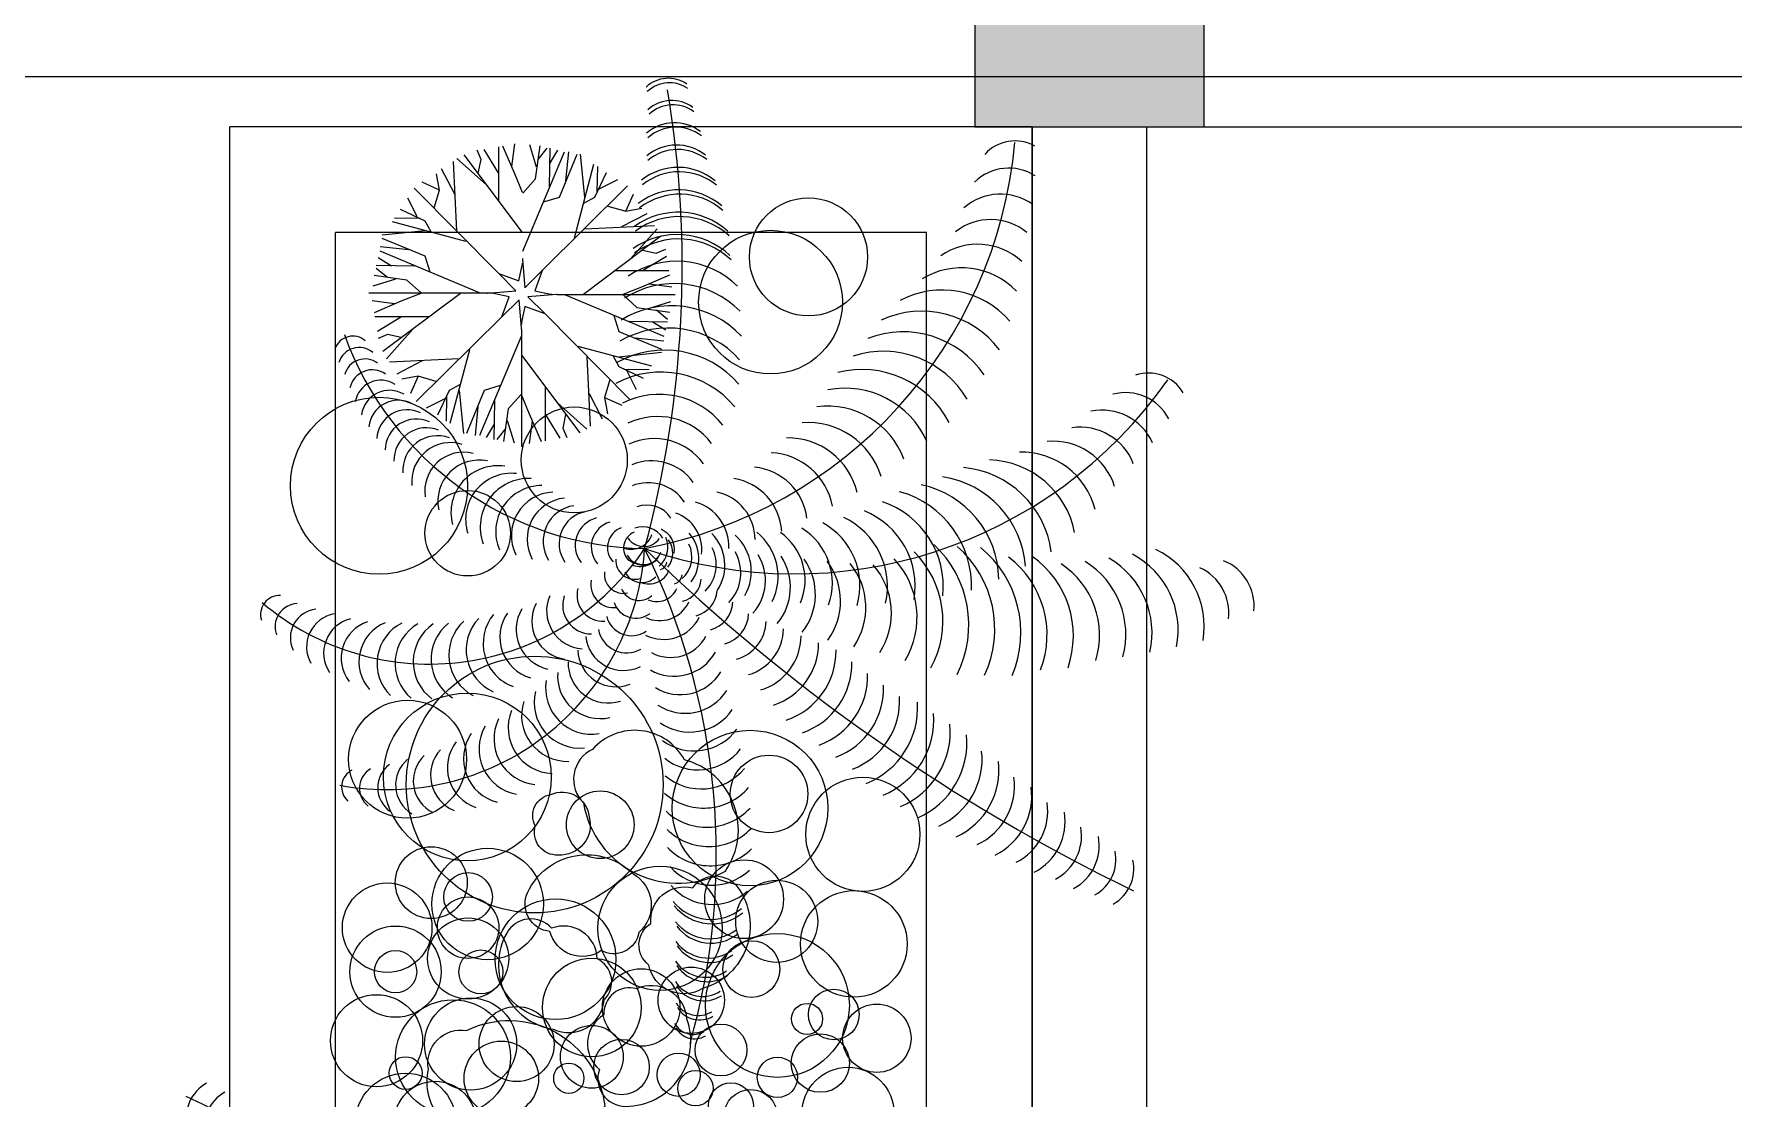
# Model space of a CAD drawing. Header units: millimetres. Extents: x 19901 to 42199, y 14822 to 21214.
# Drawn here: x 27365.2 to 27439.4, y 17262.9 to 17309.4 of the extents above; entities that cross this region are included whole.
import ezdxf

# ---------------------------------------------------------------- set-up
doc = ezdxf.new("R2010")
doc.units = ezdxf.units.MM
for name, color, linetype, lineweight in [('A-FURN', 9, 'Continuous', 13), ('SEZIONI_medie_small_section', 2, 'Continuous', 9), ('VEGETAZIONE', 94, 'Continuous', 5), ('vetro', 140, 'Continuous', 15), ('Wall', 7, 'Continuous', 20)]:
    doc.layers.add(name, color=color, linetype=linetype, lineweight=lineweight)

msp = doc.modelspace()

# ---------------------------------------------------------------- hatches: boundary and pattern name
at = {"layer": 'Wall', "true_color": 0x636466}
h = msp.add_hatch(color=251, dxfattribs=at)
h.dxf.hatch_style = 1
h.paths.add_polyline_path([(27408.731, 17475.331), (27406.231, 17475.331), (27406.231, 17390.331), (27408.731, 17390.331)])
h.paths.add_polyline_path([(27416.231, 17475.331), (27413.731, 17475.331), (27413.731, 17390.331), (27416.231, 17390.331)])
h.paths.add_polyline_path([(27416.231, 17489.666), (27406.231, 17485.479), (27406.231, 17475.331), (27416.231, 17475.331)])
h.paths.add_polyline_path([(27416.231, 17310.331), (27406.231, 17310.331), (27406.231, 17305.331), (27408.731, 17305.331), (27416.231, 17305.331)])
h.paths.add_polyline_path([(27416.231, 16967.564), (27411.231, 16967.564), (27411.231, 16962.564), (27416.231, 16962.564)])
h.paths.add_polyline_path([(27411.231, 16967.564), (27406.231, 16967.564), (27406.231, 16962.564), (27411.231, 16962.564)])
h.paths.add_polyline_path([(28131.231, 17622.564), (28101.231, 17622.564), (28101.231, 17499.326), (28111.231, 17499.326), (28111.231, 17584.326), (28121.231, 17584.326), (28121.231, 17499.326), (28131.231, 17499.326)])
h.paths.add_polyline_path([(27346.481, 17395.331), (27346.481, 17390.331), (27406.231, 17390.331), (27406.231, 17485.479), (27403.163, 17484.194), (27402.481, 17395.331)])

# ---------------------------------------------------------------- linework, layer by layer
at = {"layer": 'A-FURN'}
for p, q in [((27373.731, 16967.564), (27373.731, 17305.331)), ((27408.731, 17305.331), (27373.731, 17305.331)), ((27408.731, 16967.564), (27408.731, 17305.331)), ((27378.334, 16972.17), (27378.334, 17300.728)), ((27404.128, 17300.728), (27378.334, 17300.728)), ((27404.128, 16972.17), (27404.128, 17300.728))]:
    msp.add_line(p, q, dxfattribs=at)
at = {"layer": 'SEZIONI_medie_small_section'}
msp.add_line((28450.465, 17307.516), (26255.594, 17307.516), dxfattribs=at)
at = {"layer": 'VEGETAZIONE'}
for p, q in [((27386.491, 17300.728), (27383.949, 17304.109)), ((27384.698, 17303.905), (27384.519, 17304.319)), ((27385.464, 17303.299), (27384.829, 17304.348)), ((27385.464, 17302.086), (27385.464, 17304.459)), ((27386.165, 17303.281), (27385.644, 17304.494)), ((27386.035, 17303.602), (27386.165, 17304.587)), ((27386.51, 17299.903), (27388.329, 17304.238)), ((27387.116, 17303.57), (27386.813, 17304.547)), ((27387.069, 17303.065), (27387.273, 17304.499)), ((27387.18, 17303.912), (27387.576, 17304.401)), ((27387.676, 17302.722), (27387.705, 17304.401)), ((27387.687, 17303.733), (27388.043, 17304.319)), ((27388.119, 17302.266), (27388.888, 17304.14)), ((27388.393, 17302.983), (27388.521, 17304.238)), ((27389.221, 17302.266), (27389.028, 17304.14)), ((27382.873, 17302.576), (27382.743, 17303.281)), ((27383.541, 17302.401), (27382.971, 17303.503)), ((27383.639, 17300.792), (27383.493, 17303.823)), ((27384.927, 17302.803), (27383.639, 17303.952)), ((27384.568, 17303.31), (27384.698, 17303.905)), ((27386.491, 17302.465), (27386.165, 17303.281)), ((27388.76, 17300.49), (27389.617, 17303.7)), ((27389.652, 17302.266), (27390.159, 17303.342)), ((27389.763, 17302.494), (27389.78, 17303.602)), ((27385.464, 17298.926), (27381.765, 17302.657)), ((27382.873, 17302.576), (27382.124, 17302.914)), ((27382.124, 17302.914), (27382.124, 17302.914)), ((27382.645, 17301.795), (27382.873, 17302.576)), ((27386.51, 17302.445), (27387.069, 17303.065)), ((27387.355, 17299.056), (27391.086, 17302.755)), ((27389.844, 17302.625), (27390.655, 17303.032)), ((27381.896, 17301.416), (27381.488, 17302.226)), ((27387.419, 17302.054), (27388.119, 17302.266)), ((27389.174, 17302.005), (27389.652, 17302.266)), ((27390.223, 17301.875), (27391.004, 17301.647)), ((27391.004, 17301.647), (27391.343, 17302.397)), ((27391.004, 17301.647), (27391.71, 17301.777)), ((27391.343, 17302.397), (27391.343, 17302.397)), ((27384.03, 17300.331), (27380.82, 17301.188)), ((27382.026, 17301.334), (27380.918, 17301.351)), ((27382.254, 17301.223), (27381.179, 17301.73)), ((27382.515, 17300.745), (27382.254, 17301.223)), ((27389.221, 17300.881), (27392.252, 17301.028)), ((27390.83, 17300.979), (27391.931, 17301.549)), ((27382.254, 17300.792), (27380.38, 17300.599)), ((27382.254, 17299.69), (27380.38, 17300.459)), ((27389.156, 17298.03), (27392.538, 17300.572)), ((27391.232, 17299.594), (27392.38, 17300.881)), ((27380.788, 17299.258), (27380.201, 17299.614)), ((27381.537, 17299.964), (27380.282, 17300.092)), ((27384.617, 17298.081), (27380.282, 17299.9)), ((27382.466, 17298.99), (27382.254, 17299.69)), ((27386.501, 17299.55), (27386.603, 17298.307)), ((27391.727, 17299.056), (27392.777, 17299.692)), ((27391.739, 17299.952), (27392.334, 17299.822)), ((27392.334, 17299.822), (27392.748, 17300.001)), ((27381.456, 17298.64), (27380.022, 17298.845)), ((27381.798, 17299.247), (27380.12, 17299.276)), ((27380.608, 17298.751), (27380.12, 17299.148)), ((27386.214, 17298.174), (27385.464, 17298.926)), ((27385.464, 17298.926), (27386.344, 17298.605)), ((27386.344, 17298.605), (27386.49, 17299.29)), ((27386.603, 17298.307), (27387.355, 17299.056)), ((27387.355, 17299.056), (27387.034, 17298.176)), ((27390.515, 17299.056), (27392.888, 17299.056)), ((27391.71, 17298.355), (27392.923, 17298.877)), ((27385.138, 17298.071), (27379.794, 17298.071)), ((27380.951, 17298.687), (27379.973, 17298.384)), ((27383.793, 17298.062), (27380.411, 17295.52)), ((27382.055, 17298.062), (27381.239, 17297.736)), ((27382.075, 17298.081), (27381.456, 17298.64)), ((27384.971, 17298.073), (27386.214, 17298.174)), ((27385.915, 17297.915), (27385.23, 17298.061)), ((27387.034, 17298.176), (27387.719, 17298.03)), ((27390.894, 17298.03), (27391.71, 17298.355)), ((27392.031, 17298.486), (27393.016, 17298.355)), ((27380.919, 17297.606), (27379.933, 17297.736)), ((27381.239, 17297.736), (27380.027, 17297.215)), ((27385.594, 17297.036), (27385.915, 17297.915)), ((27386.346, 17297.785), (27385.594, 17297.036)), ((27386.448, 17296.542), (27386.346, 17297.785)), ((27386.605, 17297.486), (27386.459, 17296.801)), ((27387.485, 17297.165), (27386.605, 17297.486)), ((27387.979, 17298.019), (27386.735, 17297.918)), ((27386.735, 17297.918), (27387.485, 17297.165)), ((27388.015, 17298.02), (27393.156, 17298.02)), ((27388.332, 17298.011), (27392.667, 17296.192)), ((27390.874, 17298.011), (27391.493, 17297.451)), ((27391.493, 17297.451), (27392.927, 17297.247)), ((27391.999, 17297.404), (27392.976, 17297.708)), ((27392.341, 17297.34), (27392.83, 17296.944)), ((27382.434, 17297.036), (27380.062, 17297.036)), ((27381.222, 17297.036), (27380.172, 17296.4)), ((27385.594, 17297.036), (27381.863, 17293.337)), ((27387.485, 17297.165), (27391.184, 17293.434)), ((27390.483, 17297.101), (27390.695, 17296.402)), ((27391.151, 17296.845), (27392.83, 17296.816)), ((27392.162, 17296.833), (27392.748, 17296.478)), ((27380.615, 17296.27), (27380.201, 17296.09)), ((27381.717, 17296.498), (27380.569, 17295.21)), ((27381.21, 17296.139), (27380.615, 17296.27)), ((27386.44, 17296.188), (27384.621, 17291.854)), ((27386.449, 17296.506), (27386.449, 17291.365)), ((27390.695, 17296.402), (27392.569, 17295.632)), ((27391.412, 17296.128), (27392.667, 17295.999)), ((27383.729, 17295.21), (27380.697, 17295.064)), ((27382.12, 17295.113), (27381.018, 17294.542)), ((27384.189, 17295.602), (27383.332, 17292.391)), ((27386.458, 17295.364), (27389, 17291.983)), ((27388.919, 17295.76), (27392.129, 17294.903)), ((27389.31, 17295.3), (27389.457, 17292.268)), ((27390.434, 17295.347), (27390.695, 17294.868)), ((27390.695, 17295.3), (27392.569, 17295.492)), ((27381.945, 17294.445), (27381.239, 17294.314)), ((27381.945, 17294.445), (27381.606, 17293.695)), ((27382.726, 17294.216), (27381.945, 17294.445)), ((27390.695, 17294.868), (27391.77, 17294.361)), ((27390.923, 17294.758), (27392.031, 17294.74)), ((27391.053, 17294.676), (27391.461, 17293.866)), ((27381.606, 17293.695), (27381.606, 17293.695)), ((27383.297, 17293.825), (27382.79, 17292.75)), ((27383.186, 17293.597), (27383.169, 17292.489)), ((27383.775, 17294.086), (27383.297, 17293.825)), ((27383.729, 17293.825), (27383.921, 17291.951)), ((27384.83, 17293.825), (27384.061, 17291.951)), ((27385.53, 17294.037), (27384.83, 17293.825)), ((27386.44, 17293.646), (27385.88, 17293.027)), ((27386.458, 17293.627), (27386.784, 17292.81)), ((27387.485, 17294.006), (27387.485, 17291.633)), ((27389.408, 17293.691), (27389.978, 17292.589)), ((27390.304, 17294.297), (27390.076, 17293.516)), ((27383.105, 17293.467), (27382.294, 17293.06)), ((27384.556, 17293.108), (27384.428, 17291.854)), ((27385.274, 17293.369), (27385.244, 17291.691)), ((27385.88, 17293.027), (27385.676, 17291.593)), ((27388.023, 17293.289), (27389.31, 17292.14)), ((27390.076, 17293.516), (27390.206, 17292.81)), ((27390.076, 17293.516), (27390.825, 17293.178)), ((27390.825, 17293.178), (27390.825, 17293.178)), ((27385.262, 17292.359), (27384.906, 17291.772)), ((27385.769, 17292.18), (27385.373, 17291.691)), ((27385.833, 17292.522), (27386.136, 17291.544)), ((27386.784, 17292.81), (27387.306, 17291.598)), ((27386.915, 17292.49), (27386.784, 17291.505)), ((27387.485, 17292.793), (27388.12, 17291.744)), ((27388.381, 17292.781), (27388.251, 17292.187)), ((27388.251, 17292.187), (27388.43, 17291.773))]:
    msp.add_line(p, q, dxfattribs=at)
for points in [[(27395.352, 17272.848, 0.520567), (27393.568, 17277.7, 0.520567), (27389.554, 17278.159, 0.520567), (27389.159, 17275.823, 0.520567)], [(27389.404, 17275.212, -0.520567), (27388.06, 17273.546, -0.520567), (27387.057, 17274.823, -0.520567), (27387.731, 17276.183, -0.520567)], [(27391.322, 17272.72, -0.520567), (27391.571, 17270.166, -0.520567), (27389.936, 17269.372, -0.520567), (27387.697, 17270.209, -0.520567), (27386.726, 17271.922, -0.520567)], [(27394.357, 17267.722, -0.520567), (27392.003, 17268.745, -0.520567), (27392.103, 17270.56, -0.520567), (27393.923, 17272.11, -0.520567), (27395.892, 17272.127, -0.520567)], [(27387.843, 17265.939, 0.520567), (27390.063, 17267.227, 0.520567), (27389.755, 17269.018, 0.520567), (27387.768, 17270.348, 0.520567), (27385.811, 17270.138, 0.520567)], [(27393.673, 17266.39, 0.520567), (27391.469, 17267.705, 0.520567), (27390.053, 17266.565, 0.520567), (27389.856, 17264.183, 0.520567), (27390.99, 17262.574, 0.520567)], [(27390.09, 17262.592, -0.520567), (27385.108, 17261.211, -0.520567), (27382.395, 17264.203, -0.520567), (27384.061, 17265.887, -0.520567)]]:
    msp.add_lwpolyline(points, format="xyb", close=True, dxfattribs=at)
for centre, radius in [((27398.976, 17299.655), 2.577), ((27397.319, 17297.681), 3.136), ((27380.238, 17289.667), 3.864), ((27388.758, 17290.793), 2.313), ((27384.108, 17287.594), 1.867), ((27387.031, 17276.623), 5.603), ((27381.485, 17277.725), 2.574), ((27384.09, 17276.955), 3.661), ((27396.426, 17275.596), 3.394), ((27397.256, 17276.212), 1.692), ((27401.349, 17274.45), 2.491), ((27389.888, 17274.865), 1.477), ((27382.516, 17272.339), 1.569), ((27384.979, 17271.409), 2.433), ((27392.502, 17270.345), 2.711), ((27396.167, 17271.615), 1.72), ((27380.594, 17270.372), 1.953), ((27384.126, 17271.715), 1.061), ((27397.591, 17270.651), 1.792), ((27384.126, 17270.372), 1.342), ((27387.94, 17268.997), 2.636), ((27400.955, 17269.665), 2.327), ((27384.126, 17269.03), 1.77), ((27380.96, 17268.454), 1.992), ((27397.621, 17266.979), 3.139), ((27380.96, 17268.454), 0.924), ((27384.683, 17268.442), 0.96), ((27396.485, 17268.565), 1.239), ((27389.523, 17266.889), 2.152), ((27391.675, 17266.889), 1.691), ((27393.862, 17267.206), 1.445), ((27400.08, 17266.584), 1.106), ((27380.129, 17265.439), 2.01), ((27383.465, 17264.721), 2.504), ((27384.233, 17265.294), 2.009), ((27386.242, 17265.294), 1.638), ((27398.914, 17266.39), 0.68), ((27401.958, 17265.548), 1.491), ((27395.158, 17265.034), 1.13), ((27385.574, 17263.798), 1.625), ((27389.523, 17264.737), 1.372), ((27390.819, 17264.288), 1.211), ((27399.494, 17264.461), 1.273), ((27381.399, 17264.027), 0.715), ((27393.31, 17263.954), 0.943), ((27397.621, 17263.841), 0.879), ((27381.399, 17261.83), 2.197), ((27388.518, 17263.802), 0.66), ((27394.047, 17263.366), 0.769), ((27400.7, 17262.271), 2.009), ((27382.688, 17261.876), 1.793), ((27395.59, 17262.618), 0.982), ((27396.454, 17262.151), 1.159)]:
    msp.add_circle(centre, radius, dxfattribs=at)
for centre, radius, start, end in [((27346.328, 17299.244), 47.137, 344.85457, 9.41385), ((27392.858, 17306.049), 1.404, 54.91127, 133.65063), ((27392.911, 17305.856), 1.404, 54.91127, 133.65063), ((27393.01, 17304.94), 1.545, 53.72079, 132.46016), ((27393.063, 17304.748), 1.545, 53.72079, 132.46016), ((27393.133, 17303.66), 1.853, 52.53032, 131.26968), ((27393.186, 17303.467), 1.853, 52.53032, 131.26968), ((27407.986, 17302.947), 1.773, 60.75908, 138.15401), ((27388.191, 17306.47), 19.877, 280.54081, 354.74607), ((27393.218, 17302.517), 2.022, 51.33984, 130.07921), ((27393.271, 17302.324), 2.022, 51.33984, 130.07921), ((27393.282, 17301.024), 2.54, 50.14937, 128.88873), ((27393.335, 17300.831), 2.54, 50.14937, 128.88873), ((27407.719, 17301.405), 2.127, 57.39545, 134.79037), ((27393.305, 17299.718), 2.868, 48.95889, 127.69825), ((27393.358, 17299.525), 2.868, 48.95889, 127.69825), ((27407.354, 17299.987), 2.411, 54.03181, 131.42673), ((27393.293, 17298.39), 3.219, 47.76841, 126.50778), ((27393.346, 17298.197), 3.219, 47.76841, 126.50778), ((27406.928, 17298.804), 2.482, 50.66818, 128.0631), ((27393.256, 17297.303), 3.33, 46.57794, 125.3173), ((27393.309, 17297.11), 3.33, 46.57794, 125.3173), ((27386.942, 17299.586), 0.442, 180, 184.66495), ((27406.363, 17297.373), 2.836, 47.30454, 124.69946), ((27386.058, 17299.382), 0.442, 347.9659, 0), ((27393.226, 17295.681), 3.784, 45.38746, 124.12682), ((27405.657, 17295.861), 3.319, 43.9409, 121.33582), ((27384.935, 17298.513), 0.442, 270, 274.66495), ((27385.138, 17297.629), 0.442, 77.9659, 90), ((27393.124, 17294.492), 4, 44.19698, 122.93635), ((27404.803, 17294.31), 3.9, 40.57727, 117.97219), ((27387.811, 17298.463), 0.442, 257.9659, 270), ((27388.015, 17297.578), 0.442, 90, 94.66495), ((27392.997, 17293.352), 4.17, 43.00651, 121.74587), ((27386.891, 17296.709), 0.442, 167.9659, 180), ((27392.865, 17292.383), 4.17, 41.81603, 120.5554), ((27403.918, 17293.031), 4.255, 37.21363, 114.60855), ((27379.089, 17295.383), 0.817, 47.69632, 161.04311), ((27392.034, 17301.079), 14.152, 199.8929, 269.1654), ((27386.007, 17296.506), 0.442, 0, 4.66495), ((27403.103, 17292.132), 4.255, 33.84999, 111.24491), ((27379.37, 17294.779), 0.923, 49.96905, 163.31584), ((27379.623, 17294.295), 0.907, 52.24178, 165.58856), ((27392.699, 17291.324), 4.265, 40.62556, 119.36492), ((27402.236, 17291.281), 4.255, 30.48636, 107.88128), ((27379.946, 17293.729), 0.998, 54.5145, 167.86129), ((27392.54, 17290.456), 4.17, 39.43508, 118.17444), ((27401.32, 17290.484), 4.255, 27.12272, 104.51764), ((27413.807, 17292.811), 1.773, 30.99199, 108.38691), ((27380.319, 17293.14), 1.134, 56.78723, 170.13402), ((27380.696, 17292.604), 1.229, 59.05996, 172.40674), ((27392.465, 17290.118), 3.538, 38.2446, 116.98397), ((27398.373, 17305.697), 19.877, 250.77372, 324.97897), ((27400.574, 17290.023), 3.9, 23.75908, 101.15401), ((27412.809, 17291.605), 2.127, 27.62836, 105.02328), ((27381.069, 17292.123), 1.276, 61.33268, 174.67947), ((27381.463, 17291.658), 1.323, 63.60541, 176.9522), ((27399.818, 17289.595), 3.546, 20.39545, 97.79037), ((27411.789, 17290.555), 2.411, 24.26472, 101.65964), ((27381.876, 17291.21), 1.371, 65.87814, 179.22493), ((27382.307, 17290.781), 1.418, 68.15087, 181.49765), ((27392.386, 17289.731), 2.957, 37.05413, 115.79349), ((27398.955, 17289.095), 3.333, 17.03181, 94.42673), ((27410.831, 17289.74), 2.482, 20.90108, 98.296), ((27382.799, 17290.329), 1.524, 70.42359, 183.77038), ((27383.358, 17289.857), 1.694, 72.69632, 186.04311), ((27392.247, 17289.071), 2.654, 35.86365, 114.60301), ((27398.073, 17288.638), 3.12, 13.66818, 91.0631), ((27409.63, 17288.778), 2.836, 17.53745, 94.93237), ((27383.929, 17289.439), 1.694, 75.55346, 188.90025), ((27384.604, 17288.986), 1.8, 78.41061, 191.75739), ((27392.14, 17288.568), 2.19, 34.67317, 113.41254), ((27397.229, 17288.269), 2.836, 10.30454, 87.69946), ((27406.755, 17286.894), 3.9, 10.81017, 88.20509), ((27408.267, 17287.817), 3.319, 14.17381, 91.56873), ((27385.418, 17288.497), 2.042, 81.26775, 194.61454), ((27386.027, 17288.198), 2.011, 84.12489, 197.47168), ((27386.77, 17287.865), 2.117, 86.98204, 200.32882), ((27395.333, 17287.527), 2.482, 3.57727, 80.97219), ((27396.375, 17287.937), 2.553, 6.9409, 84.33582), ((27404.198, 17285.847), 4.255, 4.0829, 81.47782), ((27405.352, 17286.223), 4.255, 7.44654, 84.84146), ((27387.339, 17287.664), 2.011, 89.83918, 203.18597), ((27387.916, 17287.487), 1.905, 92.69632, 206.04311), ((27391.99, 17287.911), 1.887, 33.4827, 112.22206), ((27394.519, 17287.314), 2.127, 0.21363, 77.60855), ((27401.833, 17285.301), 4.255, 357.35563, 74.75055), ((27403.023, 17285.54), 4.255, 0.71926, 78.11419), ((27388.499, 17287.333), 1.8, 95.55346, 208.90025), ((27388.971, 17287.239), 1.573, 98.41061, 211.75739), ((27389.514, 17287.14), 1.418, 101.26775, 214.61454), ((27391.932, 17287.589), 1.236, 32.29222, 111.03159), ((27392.624, 17286.868), 1.702, 353.48636, 70.88128), ((27393.511, 17287.038), 1.986, 356.84999, 74.24491), ((27400.087, 17285.276), 3.546, 350.62836, 68.02328), ((27400.956, 17285.273), 3.9, 353.99199, 71.38691), ((27390.026, 17287.067), 1.229, 104.12489, 217.47168), ((27390.633, 17286.997), 1.134, 106.98204, 220.32882), ((27391.119, 17286.965), 0.915, 109.83918, 223.18597), ((27391.743, 17286.84), 1.03, 31.10175, 109.84111), ((27392.18, 17286.891), 0.945, 350.12272, 67.51764), ((27397.182, 17285.41), 2.836, 340.53745, 57.93237), ((27398.098, 17285.311), 3.12, 343.90108, 61.296), ((27399.09, 17285.271), 3.333, 347.26472, 64.65964), ((27382.441, 17293.126), 11.247, 229.56689, 326.56633), ((27380.603, 17287.648), 11.247, 259.33398, 356.33343), ((27391.665, 17286.943), 0.756, 112.69632, 226.04311), ((27391.253, 17287.833), 0.938, 251.09367, 341.79065), ((27391.794, 17287.849), 0.835, 214.83689, 324.09771), ((27448.674, 17345.379), 81.535, 225.79693, 244.18022), ((27364.793, 17273.555), 30.162, 344.15666, 26.32186), ((27391.774, 17286.977), 1.068, 310.33432, 23.84952), ((27392.115, 17286.721), 0.945, 320.35563, 37.75055), ((27392.607, 17286.565), 1.282, 312.25098, 25.76619), ((27392.489, 17286.481), 1.702, 323.71926, 41.11419), ((27393.351, 17286.217), 1.602, 314.16765, 27.68286), ((27393.343, 17286.187), 1.986, 327.0829, 44.47782), ((27394.355, 17285.927), 2.127, 330.44654, 47.84146), ((27395.168, 17285.707), 2.482, 333.81017, 51.20509), ((27396.275, 17285.546), 2.553, 337.17381, 54.56873), ((27401.163, 17283.591), 4.807, 333.33432, 46.84952), ((27402.296, 17283.404), 4.807, 335.25098, 48.76619), ((27403.436, 17283.255), 4.807, 337.16765, 50.68286), ((27391.401, 17286.418), 0.835, 176.98647, 286.24728), ((27391.745, 17287.152), 0.938, 219.71119, 310.40817), ((27391.78, 17287.06), 0.835, 210.79523, 320.05604), ((27391.645, 17287.081), 0.938, 249.47829, 340.17527), ((27392.443, 17286.362), 0.355, 282.23584, 354.59109), ((27394.153, 17285.864), 1.869, 316.08432, 29.59952), ((27394.963, 17285.531), 2.136, 318.00098, 31.51619), ((27395.73, 17285.232), 2.457, 319.91765, 33.43286), ((27396.606, 17284.92), 2.671, 321.83432, 35.34952), ((27397.49, 17284.631), 2.884, 323.75098, 37.26619), ((27398.434, 17284.353), 3.044, 325.66765, 39.18286), ((27399.386, 17284.102), 3.205, 327.58432, 41.09952), ((27399.975, 17283.929), 3.739, 329.50098, 43.01619), ((27400.567, 17283.759), 4.273, 331.41765, 44.93286), ((27405.113, 17283.158), 4.273, 339.08432, 52.59952), ((27406.259, 17283.104), 4.273, 341.00098, 54.51619), ((27407.938, 17283.138), 3.739, 342.91765, 56.43286), ((27409.083, 17283.177), 3.739, 344.83432, 58.34952), ((27410.226, 17283.255), 3.739, 346.75098, 60.26619), ((27411.366, 17283.372), 3.739, 348.66765, 62.18286), ((27412.501, 17283.526), 3.739, 350.58432, 64.09952), ((27416.286, 17284.414), 2.136, 354.41765, 67.93286), ((27390.483, 17285.346), 1.002, 168.90313, 278.16395), ((27390.906, 17285.803), 0.835, 172.9448, 282.20561), ((27391.711, 17286.273), 0.835, 206.75356, 316.01437), ((27392.015, 17286.319), 0.938, 247.8629, 338.55988), ((27393.036, 17285.807), 0.426, 282.85652, 355.21178), ((27393.234, 17285.661), 1.065, 283.47721, 355.83247), ((27415.179, 17284.133), 2.136, 352.50098, 66.01619), ((27375.904, 17284.041), 0.835, 88.0698, 197.33061), ((27389.22, 17284.209), 1.67, 156.77813, 266.03895), ((27389.505, 17284.449), 1.253, 160.8198, 270.08061), ((27390.007, 17284.883), 1.128, 164.86147, 274.12228), ((27391.587, 17285.494), 0.835, 202.71189, 311.97271), ((27392.364, 17285.547), 0.938, 246.24752, 336.9445), ((27393.783, 17285.164), 1.207, 284.0979, 356.45316), ((27376.705, 17283.519), 1.002, 92.11147, 201.37228), ((27377.621, 17283.028), 1.253, 96.15313, 205.41395), ((27378.539, 17282.635), 1.462, 100.1948, 209.45561), ((27386.786, 17282.78), 2.005, 140.61147, 249.87228), ((27387.35, 17283.048), 1.838, 144.65313, 253.91395), ((27387.974, 17283.382), 1.754, 148.6948, 257.95561), ((27388.575, 17283.754), 1.67, 152.73647, 261.99728), ((27391.263, 17284.249), 1.128, 194.62856, 303.88937), ((27391.447, 17284.887), 1.002, 198.67023, 307.93104), ((27392.48, 17285.183), 1.406, 244.63213, 335.32911), ((27394.362, 17284.647), 1.314, 284.71859, 357.07385), ((27394.946, 17284.135), 1.421, 285.33928, 357.69454), ((27379.367, 17282.361), 1.545, 104.23647, 213.49728), ((27380.255, 17282.141), 1.67, 108.27813, 217.53895), ((27381.199, 17281.985), 1.838, 112.3198, 221.58061), ((27382.112, 17281.913), 1.963, 116.36147, 225.62228), ((27382.945, 17281.916), 2.005, 120.40313, 229.66395), ((27383.734, 17281.979), 2.005, 124.4448, 233.70561), ((27384.516, 17282.098), 2.005, 128.48647, 237.74728), ((27385.288, 17282.272), 2.005, 132.52813, 241.78895), ((27386.046, 17282.5), 2.005, 136.5698, 245.83061), ((27391.043, 17283.623), 1.253, 190.58689, 299.84771), ((27392.657, 17284.695), 1.735, 243.01675, 333.71373), ((27395.352, 17283.798), 1.776, 285.95997, 358.31523), ((27395.758, 17283.462), 2.131, 286.58066, 358.93592), ((27390.58, 17282.558), 1.67, 182.50356, 291.76437), ((27390.914, 17283.274), 1.67, 186.54523, 295.80604), ((27392.96, 17283.905), 1.735, 241.40136, 332.09834), ((27396.166, 17283.127), 2.486, 287.20135, 359.55661), ((27396.575, 17282.795), 2.841, 287.82204, 0.1773), ((27396.985, 17282.463), 3.196, 288.44273, 0.79799), ((27390.243, 17281.937), 1.754, 178.46189, 287.72271), ((27393.117, 17283.411), 2.063, 239.78598, 330.48296), ((27397.67, 17281.907), 3.196, 289.06342, 1.41868), ((27389.511, 17280.825), 2.005, 170.37856, 279.63937), ((27389.868, 17281.338), 1.838, 174.42023, 283.68104), ((27393.384, 17282.609), 2.063, 238.17059, 328.86757), ((27398.36, 17281.358), 3.196, 289.68411, 2.03937), ((27388.463, 17279.64), 2.005, 162.29523, 271.55604), ((27389.008, 17280.214), 2.005, 166.33689, 275.59771), ((27393.598, 17281.888), 2.156, 236.55521, 327.25219), ((27399.057, 17280.817), 3.196, 290.3048, 2.66006), ((27399.759, 17280.283), 3.196, 290.92549, 3.28074), ((27387.879, 17279.106), 2.005, 158.25356, 267.51437), ((27393.794, 17281.162), 2.25, 234.93983, 325.6368), ((27400.184, 17279.972), 3.551, 291.54618, 3.90143), ((27400.895, 17279.45), 3.551, 292.16687, 4.52212), ((27385.885, 17277.751), 1.963, 146.12856, 255.38937), ((27386.606, 17278.168), 2.005, 150.17023, 259.43104), ((27387.259, 17278.614), 2.005, 154.21189, 263.47271), ((27393.984, 17280.387), 2.297, 233.32444, 324.02142), ((27401.612, 17278.937), 3.551, 292.78756, 5.14281), ((27402.335, 17278.431), 3.551, 293.40825, 5.7635), ((27384.159, 17277.027), 1.67, 138.04523, 247.30604), ((27385.056, 17277.361), 1.838, 142.08689, 251.34771), ((27394.154, 17279.607), 2.344, 231.70906, 322.40603), ((27403.355, 17277.731), 3.196, 294.02894, 6.38419), ((27380.393, 17276.461), 1.002, 121.87856, 231.13937), ((27381.432, 17276.49), 1.253, 125.92023, 235.18104), ((27382.424, 17276.604), 1.462, 129.96189, 239.22271), ((27383.279, 17276.777), 1.545, 134.00356, 243.26437), ((27394.293, 17278.868), 2.438, 230.09367, 320.79065), ((27404.09, 17277.244), 3.196, 294.64963, 7.00488), ((27379.439, 17276.516), 0.835, 117.83689, 227.09771), ((27405.127, 17276.569), 2.841, 295.27032, 7.62557), ((27394.405, 17278.173), 2.578, 228.47829, 319.17527), ((27405.875, 17276.101), 2.841, 295.89101, 8.24626), ((27406.929, 17275.453), 2.486, 296.5117, 8.86695), ((27394.523, 17277.336), 2.578, 226.8629, 317.55988), ((27407.689, 17275.005), 2.486, 297.13239, 9.48764), ((27394.618, 17276.496), 2.578, 225.24752, 315.9445), ((27408.758, 17274.382), 2.131, 297.75308, 10.10833), ((27409.53, 17273.954), 2.131, 298.37377, 10.72902), ((27394.689, 17275.654), 2.578, 223.63213, 314.32911), ((27410.614, 17273.358), 1.776, 298.99446, 11.34971), ((27394.747, 17274.671), 2.438, 222.01675, 312.71373), ((27411.397, 17272.95), 1.776, 299.61515, 11.9704), ((27394.77, 17273.732), 2.344, 220.40136, 311.09834), ((27394.714, 17272.845), 2.11, 218.78598, 309.48296), ((27394.767, 17272.653), 2.11, 218.78598, 309.48296), ((27394.675, 17271.766), 1.875, 217.17059, 307.86757), ((27394.728, 17271.574), 1.875, 217.17059, 307.86757), ((27394.601, 17270.783), 1.735, 215.55521, 306.25219), ((27394.654, 17270.59), 1.735, 215.55521, 306.25219), ((27394.496, 17269.802), 1.594, 213.93983, 304.6368), ((27394.549, 17269.609), 1.594, 213.93983, 304.6368), ((27394.355, 17268.778), 1.406, 212.32444, 303.02142), ((27394.409, 17268.585), 1.406, 212.32444, 303.02142), ((27394.169, 17267.666), 1.125, 210.70906, 301.40603), ((27394.222, 17267.473), 1.125, 210.70906, 301.40603), ((27393.957, 17266.653), 0.938, 209.09367, 299.79065), ((27394.01, 17266.461), 0.938, 209.09367, 299.79065), ((27373.592, 17262.044), 1.776, 119.61515, 191.9704), ((27374.374, 17261.636), 1.776, 118.99446, 191.34971), ((27336.314, 17189.615), 81.535, 45.79693, 64.18022)]:
    msp.add_arc(centre, radius, start, end, dxfattribs=at)
at = {"layer": 'vetro'}
for p, q in [((27408.731, 17305.331), (27408.731, 16967.564)), ((27413.731, 17305.331), (27413.731, 16967.564))]:
    msp.add_line(p, q, dxfattribs=at)
at = {"layer": 'Wall'}
for p, q in [((27406.231, 17310.331), (27406.231, 17305.331)), ((27416.231, 17310.331), (27416.231, 17305.331)), ((27406.231, 17305.331), (27781.231, 17305.331))]:
    msp.add_line(p, q, dxfattribs=at)

doc.saveas('drawing.dxf')
